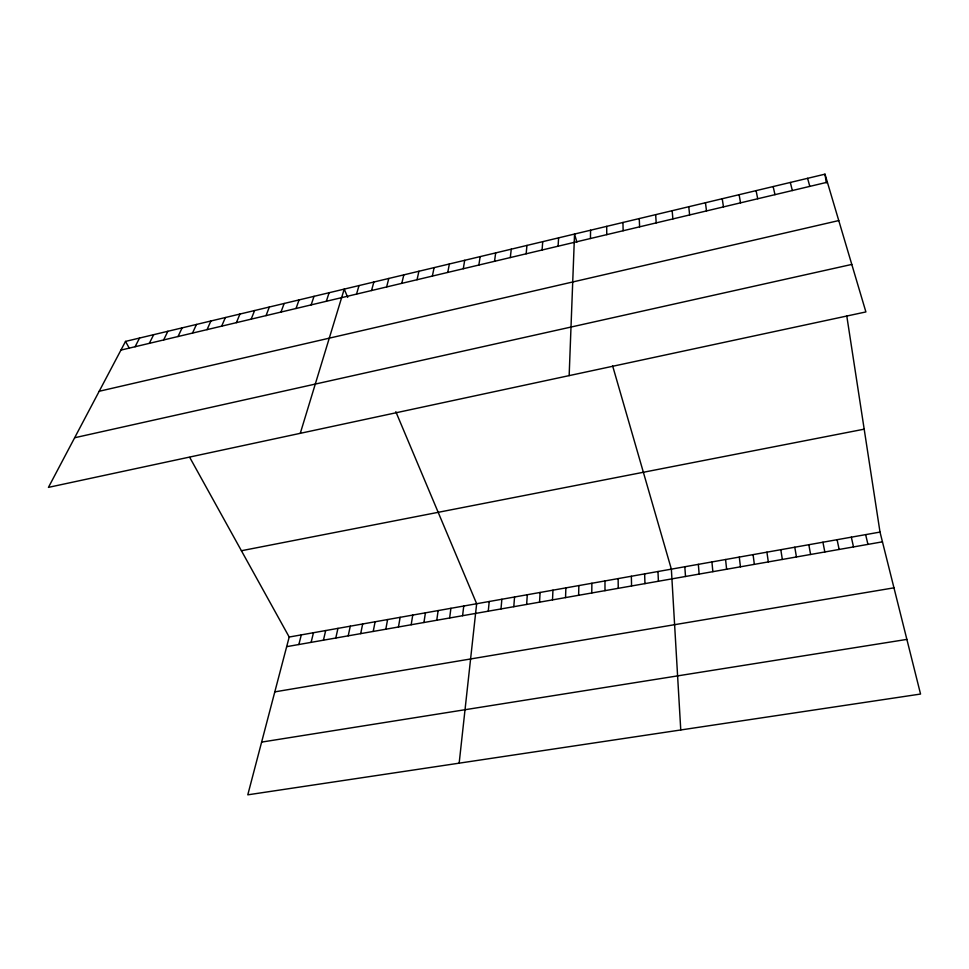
<?xml version="1.0" encoding="UTF-8"?>
<svg xmlns="http://www.w3.org/2000/svg" width="969" height="969" viewBox="0 0 969 969"><rect width="100%" height="100%" fill="white"/><g stroke="black" fill="none" stroke-linecap="round" stroke-linejoin="round"><path stroke-width="1.45" d="M604.983 590.654L604.983 580.928M591.768 592.98L591.889 583.253M590.436 238.519L590.581 230.21M578.626 595.293L578.844 585.579M565.545 597.594L565.872 587.88M569.154 375.621L574.544 234.038L576.87 242.105M552.512 599.884L552.948 590.169M539.551 602.173L540.096 592.459M558.108 246.199L558.592 237.853M526.639 604.438L527.293 594.736M513.788 606.703L514.551 597.001M542.083 250.014L542.725 241.644M500.997 608.956L501.857 599.254M526.143 253.805L526.954 245.423M488.267 611.197L489.224 601.495M459.161 763.172L476.651 603.723L395.824 411.704M510.3 257.56L511.269 249.178M462.588 615.715L463.751 606.025M449.64 617.992L450.912 608.302M494.541 261.315L495.656 252.909M436.765 620.257L438.133 610.567M423.938 622.51L425.415 612.832M478.868 265.034L480.139 256.615M411.171 624.763L412.746 615.085M463.279 268.74L464.708 260.31M398.465 626.991L400.136 617.326M385.819 629.22L387.588 619.554M447.775 272.422L449.362 263.98M373.222 631.437L375.1 621.771M360.698 633.641L362.66 623.975M432.368 276.092L434.1 267.626M348.21 635.834L350.281 626.18M417.033 279.726L418.923 271.259M335.795 638.026L337.951 628.372M323.428 640.194L325.681 630.553M401.784 283.36L403.819 274.869M311.122 642.362L313.459 632.721M298.864 644.518L301.298 634.877M386.631 286.957L388.799 278.454M189.754 457.429L289.198 637.033L247.785 794.834L920.55 694.046L880.009 532.078L846.736 315.652M371.539 290.543L373.864 282.027M356.544 294.104L359.002 285.576M300.281 433.325L344.225 289.113L347.714 297.374M326.347 301.286L329.085 292.735M311.146 304.896L314.029 296.332M296.029 308.493L299.058 299.918M280.986 312.066L284.159 303.479M266.039 315.615L269.346 307.016M251.177 319.152L254.605 310.54M236.388 322.665L239.961 314.041M221.671 326.165L225.377 317.529M207.051 329.642L210.891 320.993M192.504 333.094L196.465 324.445M178.03 336.534L182.124 327.873M163.64 339.949L167.867 331.277M149.323 343.353L153.671 334.668M135.091 346.732L139.56 338.048M125.522 341.403L48.45 487.371L865.898 311.933L824.982 174.166L125.522 341.403L129.083 347.835M120.931 350.1L827.369 182.208M99.189 391.27L838.766 220.569M74.649 437.746L851.787 264.428M241.414 550.731L864.191 429.17M289.198 637.033L880.009 532.078M286.667 646.662L882.456 541.828M274.808 691.866L893.963 587.832M261.63 742.097L906.875 639.395M612.638 365.907L671.36 569.142L680.759 729.972M807.601 178.32L809.805 186.387M790.329 182.451L792.339 190.542M865.632 534.622L867.945 544.384M773.153 186.557L774.97 194.66M851.327 537.165L853.507 546.928M837.095 539.697L839.142 549.459M756.086 190.639L757.71 198.766M822.923 542.216L824.837 551.967M808.824 544.723L810.605 554.474M739.105 194.696L740.546 202.848M794.786 547.219L796.445 556.969M780.808 549.702L782.346 559.452M824.982 174.166L826.315 182.826M722.22 198.73L723.48 206.906M766.903 552.16L768.32 561.911M753.07 554.619L754.354 564.37M705.444 202.739L706.51 210.939M739.286 557.066L740.449 566.817M688.753 206.736L689.637 214.948M725.575 559.513L726.617 569.251M711.924 561.935L712.857 571.674M672.159 210.697L672.874 218.933M698.346 564.346L699.146 574.084M684.817 566.744L685.507 576.482M655.662 214.646L656.195 222.894M657.963 571.516L658.411 581.255M639.249 218.57L639.613 226.831M644.627 573.89L644.966 583.617M631.352 576.252L631.57 585.979M622.946 222.47L623.128 230.755M618.137 578.59L618.246 588.316M606.715 226.346L606.739 234.643"/></g></svg>
